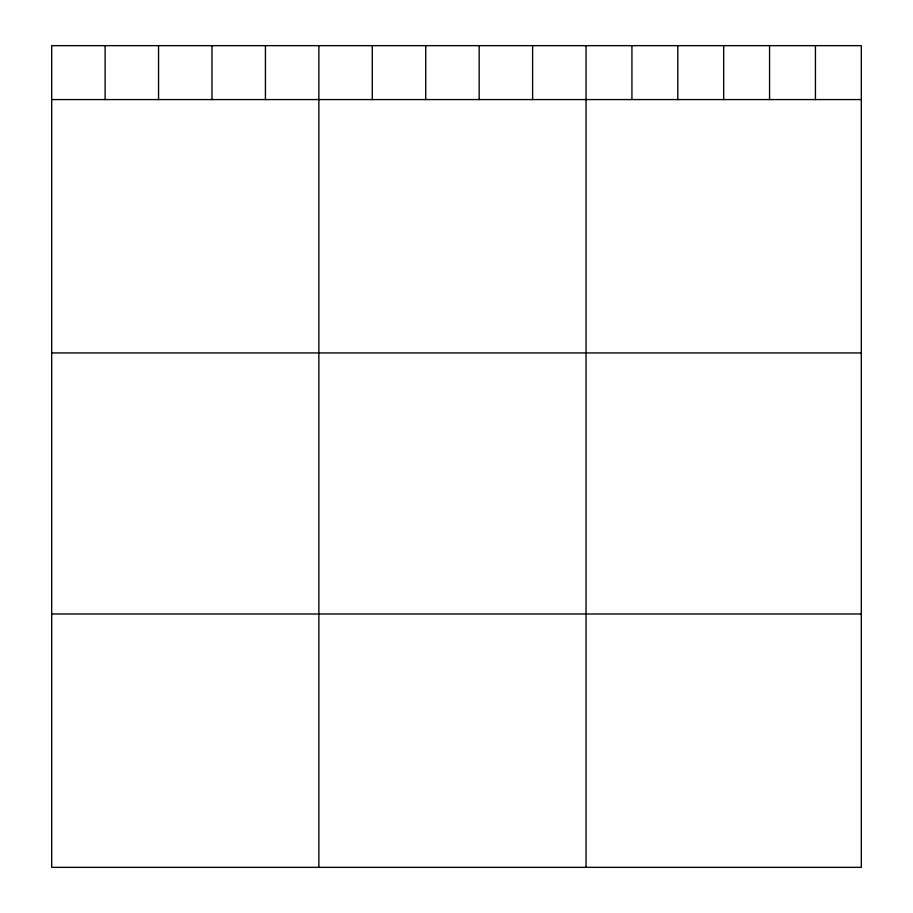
<?xml version="1.0" encoding="UTF-8"?>
<svg xmlns="http://www.w3.org/2000/svg" width="913" height="913" viewBox="0 0 913 913"><rect width="100%" height="100%" fill="white"/><g stroke="black" fill="none" stroke-linecap="round" stroke-linejoin="round"><path stroke-width="1.37" d="M861.313 99.574L861.313 867.35L51.687 867.35L51.687 45.65L861.313 45.65L861.313 99.574L51.687 99.574M51.687 352.943L861.313 352.943M51.687 613.981L861.313 613.981M815.435 45.65L815.435 99.574M769.556 45.65L769.556 99.574M723.678 45.65L723.678 99.574M677.8 45.65L677.8 99.574M631.922 45.65L631.922 99.574M586.043 45.65L586.043 867.35M532.61 45.65L532.61 99.574M479.165 45.65L479.165 99.574M425.732 45.65L425.732 99.574M372.299 45.65L372.299 99.574M318.865 45.65L318.865 867.35M265.432 45.65L265.432 99.574M211.987 45.65L211.987 99.574M158.554 45.65L158.554 99.574M105.121 45.65L105.121 99.574"/></g></svg>
